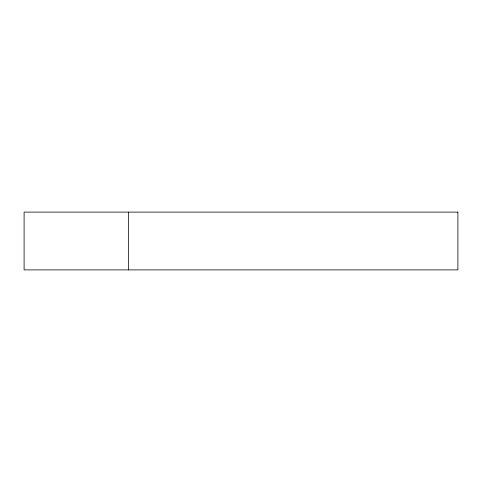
<?xml version="1.0" encoding="UTF-8"?>
<svg xmlns="http://www.w3.org/2000/svg" width="482" height="482" viewBox="0 0 482 482"><rect width="100%" height="100%" fill="white"/><g stroke="black" fill="none" stroke-linecap="round" stroke-linejoin="round"><path stroke-width="0.72" d="M128.616 212.11L128.616 269.89M457.9 212.11L24.1 212.11L24.1 269.89L457.9 269.89L457.9 212.11"/></g></svg>
